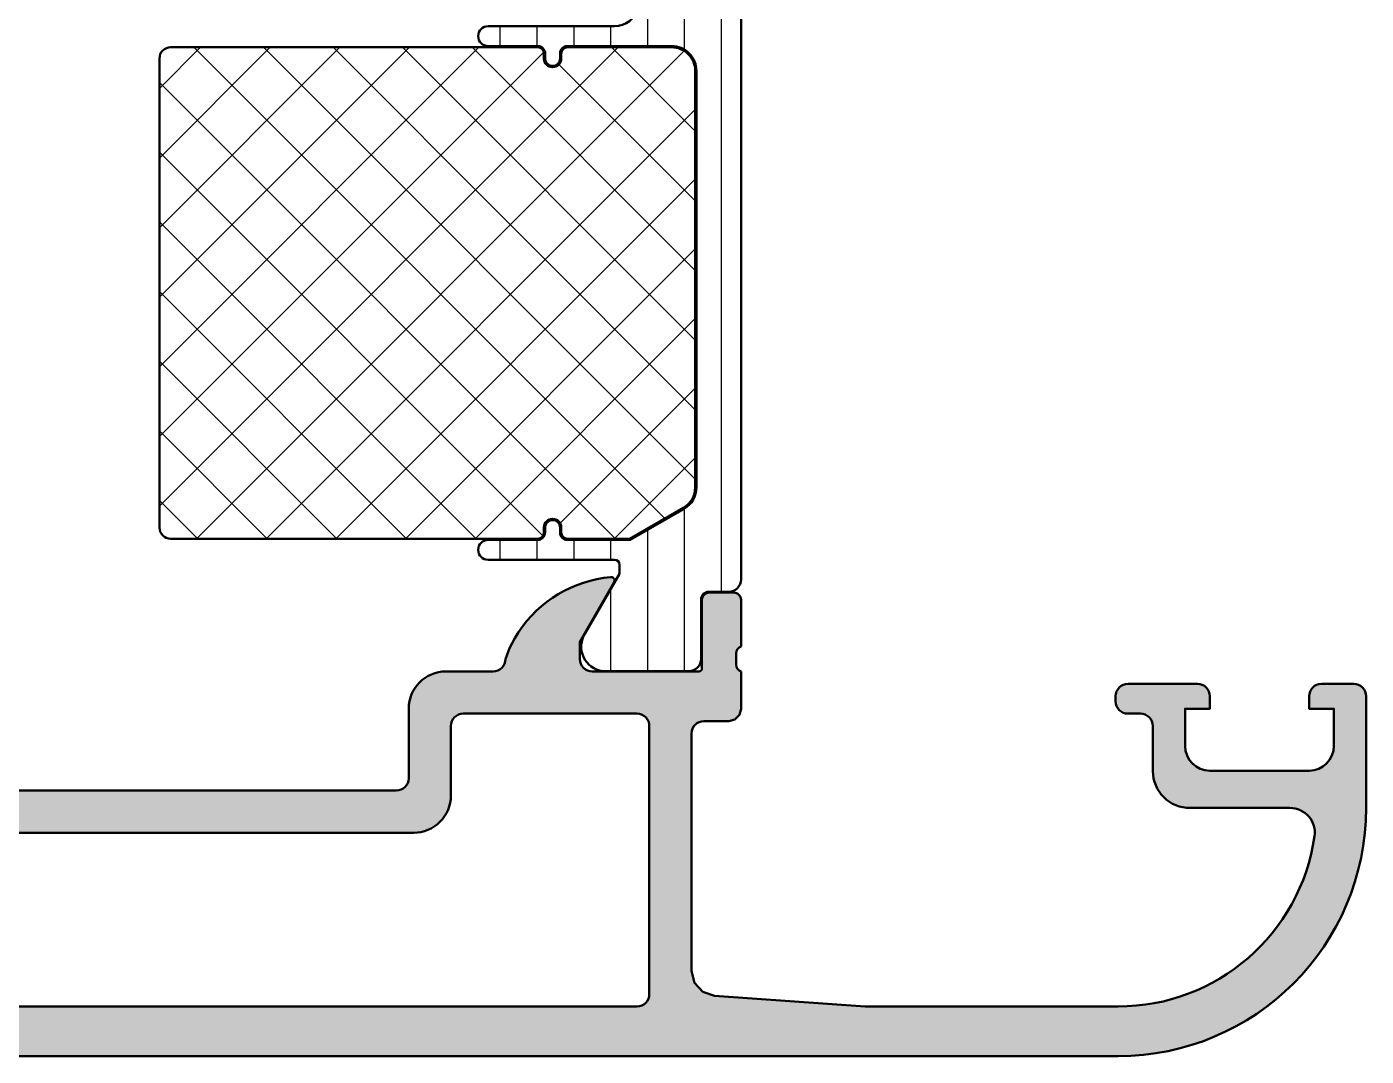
# Model space of a CAD drawing. Extents: x -30 to 78, y 10 to 95.
# Drawn here: x 24 to 78, y 10 to 51.5 of the extents above; entities that cross this region are included whole.
import ezdxf

# ---------------------------------------------------------------- set-up
doc = ezdxf.new("R2010")
doc.units = 0
for name, color, linetype, lineweight in [('0S-Alu contour', 7, 'Continuous', 50), ('0S-Alu hatch', 252, 'Continuous', 25), ('0S-Plastic contour', 254, 'Continuous', 50), ('0S-Plastic hatch', 253, 'Continuous', 25), ('0S-PT contour', 91, 'Continuous', 50), ('0S-PT hatch', 103, 'Continuous', 25)]:
    doc.layers.add(name, color=color, linetype=linetype, lineweight=lineweight)

# ---------------------------------------------------------------- blocks, each defined once
blk = doc.blocks.new('375610__A89413E7_332B_4AC3_A452_71CCE3BFA25D_')
at = {"layer": '0S-Alu hatch'}
h = blk.add_hatch(color=256, dxfattribs=at)
edge = h.paths.add_edge_path()
edge.add_line((-4.50000000000557, 18.49999999999978), (4.499999999994201, 18.50000000000001))
edge.add_ellipse((4.500030519905962, 18.00003051612341), major_axis=(-0.4999694848081195, 0), ratio=1, start_angle=179.992131141837, end_angle=270.0034975377282, ccw=False)
edge.add_line((4.999999999998974, 17.99996185157284), (4.999999999998976, 10.50000000001092))
edge.add_arc((5.500030517577201, 10.50003051757823), 0.5000305185094895, 180.0034968421549, 269.9965031559658)
edge.add_line((5.499999999993718, 10.00000000000001), (67.99999999999987, 10.00000000000001))
edge.add_arc((67.99999999999987, 20.00000000000001), 9.999999999999998, 270, 360)
edge.add_line((77.99999999999987, 20.00000000000001), (77.99999999999987, 24.49999288468667))
edge.add_arc((77.49995117187522, 24.4999928846865), 0.5000488281246476, 0, 90.00000000004559)
edge.add_line((77.49995117187483, 25.00004171281115), (76.19995117187484, 25.00004171281104))
edge.add_arc((76.19995117187509, 24.50004171281127), 0.4999999999997656, 90.00000000002605, 180)
edge.add_line((75.69995117187531, 24.50004171281127), (75.69995117187509, 24.00004171281138))
edge.add_line((75.69995117187509, 24.00004171281138), (76.6999511718751, 24.00004171281103))
edge.add_line((76.6999511718751, 24.00004171281103), (76.6999511718744, 22.50004171281092))
edge.add_ellipse((75.69995117187501, 22.50004171281064), major_axis=(-0.9999999999993747, 0), ratio=1, start_angle=90.00000000002927, end_angle=180, ccw=False)
edge.add_line((75.69995117187554, 21.50004171281126), (71.6999511718751, 21.50004171281126))
edge.add_ellipse((71.69995117187521, 22.50004171281137), major_axis=(-1.000000000000113, 0), ratio=1, start_angle=0, end_angle=89.99999999999352, ccw=False)
edge.add_line((70.69995117187509, 22.50004171281137), (70.69995117187511, 24.00004171281126))
edge.add_line((70.69995117187511, 24.00004171281126), (71.6999511718751, 24.00004171281138))
edge.add_line((71.6999511718751, 24.00004171281138), (71.6999511718751, 24.50004171281115))
edge.add_arc((71.19995117187457, 24.50004171281097), 0.5000000000005258, 0, 90.00000000004559)
edge.add_line((71.19995117187418, 25.0000417128115), (68.3999629060678, 25.00004171281115))
edge.add_arc((68.39996290606791, 24.50004171281148), 0.4999999999996661, 90.00000000001303, 180)
edge.add_line((67.89996290606825, 24.50004171281148), (67.8999629060687, 24.30004171281133))
edge.add_arc((68.3999629060683, 24.30004171281093), 0.4999999999996021, 180, 269.9999999999674)
edge.add_line((68.39996290606801, 23.80004171281133), (68.90005117187488, 23.80004171281144))
edge.add_ellipse((68.90005117187505, 23.3000905409362), major_axis=(-0.4999511718752459, 0), ratio=1, start_angle=180, end_angle=270.00000000001955, ccw=False)
edge.add_line((69.40000234375029, 23.3000905409362), (69.39990234374984, 21.48392843156138))
edge.add_arc((70.88651459583811, 21.48658186464794), 1.486614620123871, 180.1022663141738, 270.5198399252821)
edge.add_line((70.90000234375076, 20.0000284315611), (74.92820733395817, 20.00002843156134))
edge.add_ellipse((74.92820733395824, 19.00002843156135), major_axis=(-0.9999999999999857, 0), ratio=1, start_angle=171.7870244253114, end_angle=270.0000000000041, ccw=False)
edge.add_ellipse((67.99999999999974, 20.00000000000003), major_axis=(-8.000000000000133, 0), ratio=1, start_angle=89.99999999999989, end_angle=171.7870244253119, ccw=False)
edge.add_line((67.99999999999973, 11.9999999999999), (57.80000305175899, 11.99999999999989))
edge.add_line((57.80000305175899, 11.99999999999989), (51.72874450683558, 12.43365478515614))
edge.add_line((51.72874450683558, 12.43365478515614), (51.25941467285075, 12.58982849121072))
edge.add_line((51.25941467285075, 12.58982849121072), (50.92234802246058, 12.95184326171842))
edge.add_line((50.92234802246058, 12.95184326171842), (50.80000305175769, 13.43110656738282))
edge.add_line((50.80000305175769, 13.43110656738282), (50.80000305175722, 22.99999999999955))
edge.add_ellipse((51.30000305175745, 22.99999999999955), major_axis=(-0.5000000000002274, 0), ratio=1, start_angle=270, end_angle=360, ccw=False)
edge.add_line((51.30000305175745, 23.49999999999978), (52.30000305175746, 23.49999999999978))
edge.add_line((52.30000305175746, 23.49999999999978), (52.55000305175768, 23.56698608398415))
edge.add_line((52.55000305175768, 23.56698608398415), (52.73301696777285, 23.75000000000001))
edge.add_line((52.73301696777285, 23.75000000000001), (52.80000305175723, 24.00000000000069))
edge.add_line((52.80000305175723, 24.00000000000069), (52.80000305175745, 25.49999999769067))
edge.add_ellipse((52.8788394983005, 25.76752058968376), major_axis=(-0.278895056327416, 0), ratio=1, start_angle=-1.1645893740997053, end_angle=73.5801235805053, ccw=False)
edge.add_line((52.60000205175747, 25.77318899768215), (52.60000205175746, 26.22678299768213))
edge.add_ellipse((52.87887014740063, 26.23244365715919), major_axis=(-0.2789255417371505, 0), ratio=1, start_angle=-73.57540544464649, end_angle=1.1628700728862214, ccw=False)
edge.add_line((52.80000305175747, 26.49998699768213), (52.80000305175747, 28.37999799769065))
edge.add_arc((52.50000305175746, 28.37999799769066), 0.3000000000000043, 0, 89.99999999999864)
edge.add_line((52.50000305175747, 28.67999799769066), (51.52002873271469, 28.67999799769066))
edge.add_arc((51.52002873271469, 28.37999799769065), 0.3000000000000114, 90, 180)
edge.add_line((51.22002873271468, 28.37999799769065), (51.22002873271469, 25.61999999769066))
edge.add_ellipse((51.1000287350234, 25.61999999769066), major_axis=(-0.1199999976912878, 0), ratio=1, start_angle=90.00000000000341, end_angle=180, ccw=False)
edge.add_line((51.10002873502341, 25.49999999999937), (46.80000305175745, 25.49999999999978))
edge.add_ellipse((46.79999273164655, 25.99998967988888), major_axis=(-0.4999896799956042, 0), ratio=1, start_angle=-0.001182622279827683, end_angle=90.0011826220071, ccw=False)
edge.add_line((46.30000305175745, 25.99999999999946), (46.30000305175768, 26.70001220703081))
edge.add_line((46.30000305175768, 26.70001220703081), (47.6882476806637, 29.10452270507757))
edge.add_arc((47.56129708511833, 29.16121309159493), 0.1390332824643522, 335.9366245844328, 446.6097434881066)
edge.add_line((47.5695190429684, 29.30000305175748), (47.52919006347688, 29.29452514648439))
edge.add_line((47.52919006347688, 29.29452514648439), (47.26858520507867, 29.26846313476552))
edge.add_arc((47.98929224566393, 24.32044884968652), 5.00022639524402, 98.28718532858188, 149.7131689069925)
edge.add_line((43.67153930663913, 26.84220886230424), (43.46289062500078, 26.44502258300748))
edge.add_line((43.46289062500078, 26.44502258300748), (43.30000305175677, 25.99999999999978))
edge.add_ellipse((42.80000305082602, 25.99999999999944), major_axis=(-0.5000000009307543, 0), ratio=1, start_angle=89.99650294258907, end_angle=180, ccw=False)
edge.add_line((42.799972533243, 25.50000000000001), (40.90001525878856, 25.50000000000001))
edge.add_arc((40.90001525878863, 24.00000000000018), 1.499999999999829, 90.00000000000217, 180)
edge.add_line((39.4000152587888, 24.00000000000018), (39.40001525878834, 21.20000000000016))
edge.add_ellipse((38.90001525878823, 21.20000000000005), major_axis=(-0.5000000000001137, 0), ratio=1, start_angle=90.00000000001302, end_angle=180, ccw=False)
edge.add_line((38.90001525878835, 20.69999999999994), (8.00003051757733, 20.69999999999994))
edge.add_ellipse((8.000010727895614, 21.20001072761981), major_axis=(-0.5000107280114893, 0), ratio=1, start_angle=0.0012292686208184023, end_angle=90.00226768182557, ccw=False)
edge.add_line((7.499999999999204, 21.19999999999722), (7.337127685546306, 21.64502258300764))
edge.add_arc((2.810831850583028, 19.5206121272862), 5.000047376773993, 25.14294558707302, 81.71391756521135)
edge.add_line((3.531417846678436, 24.46846313476568), (3.270812988277498, 24.49452514648454))
edge.add_line((3.270812988277498, 24.49452514648454), (3.230484008788494, 24.50000305175752))
edge.add_arc((3.238705966638377, 24.36121309159495), 0.1390332824643608, 93.3902565118197, 204.0633754152978)
edge.add_line((3.111755371092729, 24.30452270507819), (4.499999999998976, 21.90001220703153))
edge.add_line((4.499999999998976, 21.90001220703153), (4.499999999998976, 21.20000000000028))
edge.add_ellipse((4.000010320109652, 21.19998967988927), major_axis=(-0.4999896799958316, 0), ratio=1, start_angle=89.99881737812319, end_angle=180.0011826222799, ccw=False)
edge.add_line((3.999999999999886, 20.69999999999994), (-0.3000256809578303, 20.69999999999958))
edge.add_ellipse((-0.3000256809578303, 20.81999999999958), major_axis=(-0.1200000000000045, 0), ratio=1, start_angle=0, end_angle=90, ccw=False)
edge.add_line((-0.4200256809578349, 20.81999999999958), (-0.4200256809578349, 23.57999799999957))
edge.add_arc((-0.7200256809578462, 23.57999799999958), 0.3000000000000114, 0, 89.99999999999999)
edge.add_line((-0.7200256809578462, 23.87999799999959), (-1.700000000000628, 23.87999799999958))
edge.add_arc((-1.700000000000613, 23.57999799999958), 0.3000000000000043, 90.00000000000273, 180)
edge.add_line((-2.000000000000618, 23.57999799999958), (-2.000000000000625, 21.69998699999106))
edge.add_ellipse((-2.078867095643786, 21.43244365946813), major_axis=(-0.2789255417371423, 0), ratio=1, start_angle=178.8371299271139, end_angle=253.5754054446462, ccw=False)
edge.add_line((-1.799999000000626, 21.42678299999107), (-1.799999000000624, 20.97318899999106))
edge.add_ellipse((-2.078836446543675, 20.96752059199269), major_axis=(-0.2788950563274377, 0), ratio=1, start_angle=106.4198764194939, end_angle=181.1645893740969, ccw=False)
edge.add_line((-2.000000000000623, 20.69999999999957), (-2.000000000001477, 20.30000305175714))
edge.add_ellipse((-2.499984741444393, 20.29998779343345), major_axis=(-0.499984741675739, 0), ratio=1, start_angle=89.99999999943333, end_angle=180.0017485284276, ccw=False)
edge.add_line((-2.499984741449338, 19.80000305175771), (-4.500000000005798, 19.80000305175782))
edge.add_arc((-4.499938970430648, 19.29994201450497), 0.5000610409769993, 90.00699262050773, 179.9877617963108)
edge.add_line((-5.000000000000341, 19.30004882601678), (-5.00000000000125, 19.00000000001024))
edge.add_arc((-4.499969482422898, 19.00003051757813), 0.5000305185096174, 180.0034968421549, 269.9965031560586)
edge = h.paths.add_edge_path()
edge.add_ellipse((7.200003051756993, 12.49999744987077), major_axis=(-0.5000000000001137, 0), ratio=1, start_angle=0, end_angle=89.99999999998698, ccw=False)
edge.add_line((6.70000305175688, 12.49999744987077), (6.70000305175688, 18.49999694824192))
edge.add_ellipse((7.200003051757221, 18.49999694824192), major_axis=(-0.5000000000003411, 0), ratio=1, start_angle=270.000000000013, end_angle=360, ccw=False)
edge.add_line((7.200003051757107, 18.99999694824226), (39.60001525878793, 18.99999694824203))
edge.add_arc((39.60001525878844, 20.49999694824244), 1.500000000000397, 269.9999999999804, 360)
edge.add_line((41.10001525878884, 20.49999694824204), (41.10001525878861, 23.29999999999945))
edge.add_ellipse((41.60001525878867, 23.29999999999945), major_axis=(-0.500000000000057, 0), ratio=1, start_angle=269.9999999999544, end_angle=360, ccw=False)
edge.add_line((41.60001525878906, 23.79999999999951), (48.60001525878884, 23.79999999999951))
edge.add_ellipse((48.60001525878896, 23.29999999999962), major_axis=(-0.4999999999998864, 0), ratio=1, start_angle=180, end_angle=270.000000000013, ccw=False)
edge.add_line((49.10001525878884, 23.29999999999973), (49.10001525878884, 12.499997449871))
edge.add_ellipse((48.60001525878839, 12.499997449871), major_axis=(-0.5000000000004547, 0), ratio=1, start_angle=90.00000000002609, end_angle=180, ccw=False)
edge.add_line((48.60001525878861, 11.99999744987054), (7.20000305175688, 11.99999744987065))
at = {"layer": '0S-Alu contour', "color": 7}
for points in [[(47.5695190429684, 29.30000305175748), (47.52919006347688, 29.29452514648439), (47.26858520507867, 29.26846313476552)], [(46.30000305175745, 25.99999999999946), (46.30000305175768, 26.70001220703081), (47.6882476806637, 29.10452270507757)], [(52.50000305175747, 28.67999799769066), (51.52002873271469, 28.67999799769066)], [(51.22002873271468, 28.37999799769065), (51.22002873271469, 25.61999999769066)], [(52.80000305175747, 26.49998699768213), (52.80000305175747, 28.37999799769065)], [(43.67153930663913, 26.84220886230424), (43.46289062500078, 26.44502258300748), (43.30000305175677, 25.99999999999978)], [(52.60000205175747, 25.77318899768215), (52.60000205175746, 26.22678299768213)], [(42.799972533243, 25.50000000000001), (40.90001525878856, 25.50000000000001)], [(51.10002873502341, 25.49999999999937), (46.80000305175745, 25.49999999999978)], [(51.30000305175745, 23.49999999999978), (52.30000305175746, 23.49999999999978), (52.55000305175768, 23.56698608398415), (52.73301696777285, 23.75000000000001), (52.80000305175723, 24.00000000000069), (52.80000305175745, 25.49999999769067)], [(71.19995117187418, 25.0000417128115), (68.3999629060678, 25.00004171281115)], [(77.49995117187483, 25.00004171281115), (76.19995117187484, 25.00004171281104)], [(67.89996290606825, 24.50004171281148), (67.8999629060687, 24.30004171281133)], [(70.69995117187509, 22.50004171281137), (70.69995117187511, 24.00004171281126), (71.6999511718751, 24.00004171281138), (71.6999511718751, 24.50004171281115)], [(75.69995117187531, 24.50004171281127), (75.69995117187509, 24.00004171281138), (76.6999511718751, 24.00004171281103), (76.6999511718744, 22.50004171281092)], [(77.99999999999987, 20.00000000000001), (77.99999999999987, 24.49999288468667)], [(39.4000152587888, 24.00000000000018), (39.40001525878834, 21.20000000000016)], [(41.60001525878906, 23.79999999999951), (48.60001525878884, 23.79999999999951)], [(68.39996290606801, 23.80004171281133), (68.90005117187488, 23.80004171281144)], [(41.10001525878884, 20.49999694824204), (41.10001525878861, 23.29999999999945)], [(49.10001525878884, 23.29999999999973), (49.10001525878884, 12.499997449871)], [(69.40000234375029, 23.3000905409362), (69.39990234374984, 21.48392843156138)], [(67.99999999999973, 11.9999999999999), (57.80000305175899, 11.99999999999989), (51.72874450683558, 12.43365478515614), (51.25941467285075, 12.58982849121072), (50.92234802246058, 12.95184326171842), (50.80000305175769, 13.43110656738282), (50.80000305175722, 22.99999999999955)], [(75.69995117187554, 21.50004171281126), (71.6999511718751, 21.50004171281126)], [(38.90001525878835, 20.69999999999994), (8.00003051757733, 20.69999999999994)], [(70.90000234375076, 20.0000284315611), (74.92820733395817, 20.00002843156134)], [(7.200003051757107, 18.99999694824226), (39.60001525878793, 18.99999694824203)], [(48.60001525878861, 11.99999744987054), (7.20000305175688, 11.99999744987065)], [(5.499999999993718, 10.00000000000001), (67.99999999999987, 10.00000000000001)]]:
    blk.add_lwpolyline(points, dxfattribs=at)
for centre, radius, start, end in [((47.98929224566393, 24.32044884968652), 5.00022639524402, 98.28718532858188, 149.7131689069925), ((47.56129708511833, 29.16121309159493), 0.1390332824643522, 335.9366245844328, 86.6097434881067), ((51.52002873271469, 28.37999799769065), 0.3000000000000114, 90, 180), ((52.50000305175746, 28.37999799769066), 0.3000000000000043, 0, 89.99999999999864), ((40.90001525878863, 24.00000000000018), 1.499999999999829, 90.00000000000217, 180), ((68.39996290606791, 24.50004171281148), 0.4999999999996661, 90.00000000001303, 180), ((71.19995117187457, 24.50004171281097), 0.5000000000005258, 0, 90.00000000004559), ((76.19995117187509, 24.50004171281127), 0.4999999999997656, 90.00000000002605, 180), ((77.49995117187522, 24.4999928846865), 0.5000488281246476, 0, 90.00000000004559), ((68.3999629060683, 24.30004171281093), 0.4999999999996021, 180, 269.9999999999674), ((70.88651459583811, 21.48658186464794), 1.486614620123871, 180.1022663141738, 270.5198399252821), ((39.60001525878844, 20.49999694824244), 1.500000000000397, 269.9999999999804, 0), ((67.99999999999987, 20.00000000000001), 9.999999999999998, 270, 0)]:
    blk.add_arc(centre, radius, start, end, dxfattribs=at)
at = {"layer": '0S-Alu contour', "color": 7, "extrusion": (0, 0, -1)}
for centre, radius, start, end in [((-52.87887014740063, 26.23244365715919), 0.2789255417371505, 358.8371299271138, 73.57540544464653), ((-42.80000305082602, 25.99999999999944), 0.5000000009307543, 180, 270.0034970574109), ((-46.79999273164655, 25.99998967988888), 0.4999896799956042, 269.9988173779929, 0.0011826222798784), ((-51.1000287350234, 25.61999999769066), 0.1199999976912878, 180, 269.9999999999966), ((-52.8788394983005, 25.76752058968376), 0.278895056327416, 286.4198764194948, 1.164589374099741), ((-41.60001525878867, 23.29999999999945), 0.500000000000057, 0, 90.00000000004559), ((-48.60001525878896, 23.29999999999962), 0.4999999999998864, 89.99999999998697, 180), ((-68.90005117187505, 23.3000905409362), 0.4999511718752459, 89.99999999998046, 180), ((-51.30000305175745, 22.99999999999955), 0.5000000000002274, 0, 90), ((-71.69995117187521, 22.50004171281137), 1.000000000000113, 270.0000000000065, 0), ((-75.69995117187501, 22.50004171281064), 0.9999999999993747, 180, 269.9999999999707), ((-38.90001525878823, 21.20000000000005), 0.5000000000001137, 180, 269.999999999987), ((-74.92820733395824, 19.00002843156135), 0.9999999999999857, 89.99999999999594, 188.2129755746887), ((-67.99999999999974, 20.00000000000003), 8.000000000000133, 188.2129755746882, 270.0000000000001), ((-48.60001525878839, 12.499997449871), 0.5000000000004547, 180, 269.9999999999739)]:
    blk.add_arc(centre, radius, start, end, dxfattribs=at)
blk = doc.blocks.new('371760__8002EB22_8FF7_4599_B042_9753B8EFEDD1_')
at = {"layer": '0S-PT hatch'}
h = blk.add_hatch(dxfattribs=at)
h.set_pattern_fill('ANSI37', color=256, scale=0.625, angle=90, style=0)
h.set_pattern_definition([(135, (0, 0), (-1.403165018917055, -1.403165018917055), []), (225, (0, 0), (1.403165018917055, -1.403165018917055), [])])
edge = h.paths.add_edge_path()
edge.add_line((29.3500167841238, 50.19995379178114), (29.35001678412392, 31.2999760136194))
edge.add_arc((29.8000401026243, 31.29997601361848), 0.4500233185003851, 180, 269.9999999998833)
edge.add_line((29.80004010262339, 30.84995269511809), (44.60001525878862, 30.84995269566192))
edge.add_arc((44.60001525878855, 31.09995269566208), 0.2500000000001599, 270.0000000000163, 360)
edge.add_line((44.85001525878871, 31.09995269566208), (44.8500152587887, 31.29995269566201))
edge.add_ellipse((45.20001068115198, 31.29995269566199), major_axis=(-0.3499954223632784, 0), ratio=1, start_angle=180, end_angle=360, ccw=False)
edge.add_line((45.55000610351526, 31.29995269566196), (45.55000610351527, 31.09995269566204))
edge.add_arc((45.8000061035154, 31.09995269566204), 0.2500000000001279, 180, 270.0000000000033)
edge.add_line((45.80000610351541, 30.84995269566191), (48.31282866458611, 30.84995269566203))
edge.add_line((48.31282866458611, 30.84995269566203), (50.47488519540699, 32.09796172092008))
edge.add_arc((49.99992048209411, 32.92079275679184), 0.9500749404579464, 299.9949336249649, 360.0000430627042)
edge.add_line((50.94999542255179, 32.92079347085483), (50.95000803241832, 49.69997639577214))
edge.add_arc((50.0000080324185, 49.69997710972456), 0.9500000000000863, 359.9999569457602, 450.0000000000026)
edge.add_line((50.00000803241846, 50.64997710972464), (45.80000610351525, 50.64997710972443))
edge.add_arc((45.80000610351526, 50.39997710972443), 0.2500000000000071, 90.0000000000016, 180)
edge.add_line((45.55000610351526, 50.39997710972443), (45.55000610351526, 50.19997710972453))
edge.add_ellipse((45.20001068115198, 50.19997710972453), major_axis=(-0.3499954223632784, 0), ratio=1, start_angle=0, end_angle=180, ccw=False)
edge.add_line((44.8500152587887, 50.19997710972453), (44.8500152587887, 50.39997710972435))
edge.add_arc((44.60001525878852, 50.39997710972436), 0.2500000000001776, 0, 89.99999999789443)
edge.add_line((44.6000152587977, 50.64997710972453), (29.80004010262517, 50.64997711026812))
edge.add_arc((29.80004010262444, 50.19995379176748), 0.4500233185006409, 89.99999999990683, 180)
at = {"layer": '0S-PT contour', "color": 7}
for points in [[(44.6000152587977, 50.64997710972453), (29.80004010262517, 50.64997711026812)], [(44.8500152587887, 50.19997710972453), (44.8500152587887, 50.39997710972435)], [(45.55000610351526, 50.39997710972443), (45.55000610351526, 50.19997710972453)], [(50.00000803241846, 50.64997710972464), (45.80000610351525, 50.64997710972443)], [(29.3500167841238, 50.19995379178114), (29.35001678412392, 31.2999760136194)], [(50.94999542255179, 32.92079347085483), (50.95000803241832, 49.69997639577214)], [(45.80000610351541, 30.84995269566191), (48.31282866458611, 30.84995269566203), (50.47488519540699, 32.09796172092008)], [(29.80004010262339, 30.84995269511809), (44.60001525878862, 30.84995269566192)], [(44.85001525878871, 31.09995269566208), (44.8500152587887, 31.29995269566201)], [(45.55000610351526, 31.29995269566196), (45.55000610351527, 31.09995269566204)]]:
    blk.add_lwpolyline(points, dxfattribs=at)
for centre, radius, start, end in [((29.80004010262444, 50.19995379176748), 0.4500233185006409, 89.99999999990683, 180), ((44.60001525878852, 50.39997710972436), 0.2500000000001776, 0, 89.99999999789443), ((45.80000610351526, 50.39997710972443), 0.2500000000000071, 90.0000000000016, 180), ((50.0000080324185, 49.69997710972456), 0.9500000000000863, 359.9999569457602, 90.00000000000259), ((49.99992048209411, 32.92079275679184), 0.9500749404579464, 299.9949336249649, 4.30627041987e-05), ((29.8000401026243, 31.29997601361848), 0.4500233185003851, 180, 269.9999999998833), ((44.60001525878855, 31.09995269566208), 0.2500000000001599, 270.0000000000163, 0), ((45.8000061035154, 31.09995269566204), 0.2500000000001279, 180, 270.0000000000033)]:
    blk.add_arc(centre, radius, start, end, dxfattribs=at)
at = {"layer": '0S-PT contour', "color": 7, "extrusion": (0, 0, -1)}
for centre, start, end in [((-45.20001068115198, 50.19997710972453), 180, 0), ((-45.20001068115198, 31.29995269566199), 0, 180)]:
    blk.add_arc(centre, 0.3499954223632784, start, end, dxfattribs=at)
blk = doc.blocks.new('284171__E816EF3A_41FF_47C7_9F0E_7FFB3D5530F5___66181255_449C_4795_A90B_FC714D72451E_')
at = {"layer": '0S-Plastic hatch'}
h = blk.add_hatch(dxfattribs=at)
h.set_pattern_fill('ANSI31', color=256, scale=0.4680000000000001, angle=45, style=0)
h.set_pattern_definition([(90, (0, 0), (-1.4859, 0), [])])
edge = h.paths.add_edge_path()
edge.add_line((52.80000915527626, 57.8999526424142), (52.80000303682897, 29.20999689106717))
edge.add_ellipse((52.30000303682898, 29.20999699769764), major_axis=(-0.5000000000000043, 0), ratio=1, start_angle=90.00000000000159, end_angle=179.9999878056733, ccw=False)
edge.add_line((52.30000303682899, 28.70999699769764), (51.48967171842414, 28.70999699769765))
edge.add_arc((51.48967171842414, 28.40999699769764), 0.3000000000000043, 90, 180)
edge.add_line((51.18967171842414, 28.40999699769764), (51.19000366882116, 26.00999861476134))
edge.add_ellipse((50.69000769138255, 26.00999597513626), major_axis=(-0.4999959774455833, 0), ratio=1, start_angle=89.99969751881332, end_angle=180.0003024817733, ccw=False)
edge.add_line((50.69000505175747, 25.50999999769765), (47.213463553658, 25.50999999769765))
edge.add_ellipse((47.35577420264935, 26.4998180724205), major_axis=(-0.9999960709244778, 0), ratio=1, start_angle=-32.7270160998404, end_angle=81.81839194810021, ccw=False)
edge.add_line((46.51452155365801, 27.04045299769765), (47.89999999999964, 29.44017238848016))
edge.add_line((47.89999999999964, 29.44017238848016), (47.89999999999964, 29.79996490269324))
edge.add_arc((47.69999999999965, 29.79996490269329), 0.1999999999999886, 0, 89.99999999998371)
edge.add_line((47.69999999999971, 29.99996490269328), (42.60001220703089, 29.99996490269331))
edge.add_ellipse((42.60001220703089, 30.39995879917767), major_axis=(-0.3999938964843608, 0), ratio=1, start_angle=-90, end_angle=90, ccw=False)
edge.add_line((42.60001220703089, 30.79995269566203), (44.60001525878875, 30.79995269566215))
edge.add_arc((44.60001525878861, 31.0999526956619), 0.299999999999752, 270.0000000000271, 360)
edge.add_line((44.90001525878835, 31.0999526956619), (44.90001525878859, 31.29995269566192))
edge.add_ellipse((45.20001068115193, 31.29995269566192), major_axis=(-0.2999954223633381, 0), ratio=1, start_angle=180, end_angle=360, ccw=False)
edge.add_line((45.50000610351527, 31.29995269566192), (45.50000610351527, 31.09995269566198))
edge.add_arc((45.80000610351533, 31.09995269566198), 0.3000000000000682, 180, 270)
edge.add_line((45.80000610351533, 30.79995269566192), (48.32622375488245, 30.79995269566192))
edge.add_line((48.32622375488245, 30.79995269566192), (50.4999267578121, 32.05468444325666))
edge.add_arc((49.99992048209375, 32.92079275679183), 1.00007494045819, 299.9979363638884, 359.9988858904897)
edge.add_line((50.99999542236289, 32.92077331044402), (51.00000803241801, 49.69997602859283))
edge.add_arc((50.0000080324186, 49.69997710972442), 0.9999999999999946, 359.9999380557947, 450.0000000000012)
edge.add_line((50.00000803241858, 50.69997710972442), (45.80000610351522, 50.69997710972441))
edge.add_arc((45.80000610351532, 50.39997710972436), 0.300000000000054, 90.000000000019, 180)
edge.add_line((45.50000610351527, 50.39997710972436), (45.50000610351515, 50.19997710972441))
edge.add_ellipse((45.20001068115193, 50.19997710972441), major_axis=(-0.2999954223632244, 0), ratio=1, start_angle=0, end_angle=180, ccw=False)
edge.add_line((44.9000152587887, 50.19997710972441), (44.9000152587887, 50.39997710972446))
edge.add_arc((44.60001525878875, 50.39997710972435), 0.2999999999999545, 0, 90.00000000002171)
edge.add_line((44.60001525878864, 50.6999771097243), (42.60001220703089, 50.69997710972444))
edge.add_ellipse((42.60001220703089, 51.09997100620886), major_axis=(-0.3999938964844176, 0), ratio=1, start_angle=-90, end_angle=90, ccw=False)
edge.add_line((42.60001220703089, 51.49996490269328), (47.6928191055789, 51.49996490269328))
edge.add_arc((47.69281910557892, 52.49996490269322), 0.999999999999943, 269.9999999999988, 418.2116693563891)
edge.add_ellipse((49.79994985772562, 55.89996490171657), major_axis=(-3.000000000000183, 0), ratio=1, start_angle=-0.003997086741776457, end_angle=58.2116693563886, ccw=False)
edge.add_line((46.79994986502561, 55.90017418868879), (46.80000915527297, 57.59995269566197))
edge.add_ellipse((47.30000915527313, 57.59995269566192), major_axis=(-0.5000000000001635, 0), ratio=1, start_angle=269.9999999999935, end_angle=360, ccw=False)
edge.add_line((47.30000915527319, 58.09995269566208), (48.62602452675755, 58.09995269566207))
edge.add_ellipse((48.62602452675757, 57.89995269566208), major_axis=(-0.1999999999999886, 0), ratio=1, start_angle=185.0001565526393, end_angle=270.0000000000041, ccw=False)
edge.add_line((48.82526341874701, 57.91738438860385), (48.89886749326048, 57.07611244210612))
edge.add_ellipse((48.60000915527623, 57.04996490269341), major_axis=(-0.3000000000000717, 0), ratio=1, start_angle=89.99999999999591, end_angle=185.0001565526466, ccw=False)
edge.add_line((48.60000915527621, 56.74996490269333), (48.21328669298647, 56.74996490269328))
edge.add_arc((49.79994985772544, 55.8999649017166), 1.799999999999962, 151.8213572242008, 388.1786427757992)
edge.add_line((51.38661302246442, 56.74996490269328), (51.0000091552762, 56.74996490269339))
edge.add_ellipse((51.00000915527616, 57.04996490269344), major_axis=(-0.300000000000054, 0), ratio=1, start_angle=-5.000156552637293, end_angle=90.00000000000807, ccw=False)
edge.add_line((50.70115081729192, 57.0761124421061), (50.77475489180529, 57.91738438860379))
edge.add_ellipse((50.97399378379496, 57.89995269566188), major_axis=(-0.2000000000002338, 0), ratio=1, start_angle=269.99999999999386, end_angle=354.99984344732815, ccw=False)
edge.add_line((50.97399378379499, 58.09995269566211), (52.60000915527622, 58.0999526956621))
edge.add_ellipse((52.60000915527624, 57.89995269566206), major_axis=(-0.2000000000000313, 0), ratio=1, start_angle=180.0000152727673, end_angle=270.00000000000614, ccw=False)
at = {"layer": '0S-Plastic contour', "color": 7}
for points in [[(47.30000915527319, 58.09995269566208), (48.62602452675755, 58.09995269566207)], [(48.82526341874701, 57.91738438860385), (48.89886749326048, 57.07611244210612)], [(50.70115081729192, 57.0761124421061), (50.77475489180529, 57.91738438860379)], [(50.97399378379499, 58.09995269566211), (52.60000915527622, 58.0999526956621)], [(52.80000915527626, 57.8999526424142), (52.80000303682897, 29.20999689106717)], [(46.79994986502561, 55.90017418868879), (46.80000915527297, 57.59995269566197)], [(48.60000915527621, 56.74996490269333), (48.21328669298647, 56.74996490269328)], [(51.38661302246442, 56.74996490269328), (51.0000091552762, 56.74996490269339)], [(42.60001220703089, 51.49996490269328), (47.6928191055789, 51.49996490269328)], [(44.60001525878864, 50.6999771097243), (42.60001220703089, 50.69997710972444)], [(44.9000152587887, 50.19997710972441), (44.9000152587887, 50.39997710972446)], [(45.50000610351527, 50.39997710972436), (45.50000610351515, 50.19997710972441)], [(50.00000803241858, 50.69997710972442), (45.80000610351522, 50.69997710972441)], [(50.99999542236289, 32.92077331044402), (51.00000803241801, 49.69997602859283)], [(45.80000610351533, 30.79995269566192), (48.32622375488245, 30.79995269566192), (50.4999267578121, 32.05468444325666)], [(42.60001220703089, 30.79995269566203), (44.60001525878875, 30.79995269566215)], [(44.90001525878835, 31.0999526956619), (44.90001525878859, 31.29995269566192)], [(45.50000610351527, 31.29995269566192), (45.50000610351527, 31.09995269566198)], [(47.69999999999971, 29.99996490269328), (42.60001220703089, 29.99996490269331)], [(46.51452155365801, 27.04045299769765), (47.89999999999964, 29.44017238848016), (47.89999999999964, 29.79996490269324)], [(52.30000303682899, 28.70999699769764), (51.48967171842414, 28.70999699769765)], [(51.18967171842414, 28.40999699769764), (51.19000366882116, 26.00999861476134)], [(50.69000505175747, 25.50999999769765), (47.213463553658, 25.50999999769765)]]:
    blk.add_lwpolyline(points, dxfattribs=at)
at = {"layer": '0S-Plastic contour', "color": 7, "extrusion": (0, 0, -1)}
for centre, radius, start, end in [((-47.30000915527313, 57.59995269566192), 0.5000000000001635, 0, 90.00000000000651), ((-48.62602452675757, 57.89995269566208), 0.1999999999999886, 89.99999999999594, 174.9998434473607), ((-50.97399378379496, 57.89995269566188), 0.2000000000002338, 5.000156552671869, 90.00000000000612), ((-52.60000915527624, 57.89995269566206), 0.2000000000000313, 89.99999999999388, 179.9999847272327), ((-48.60000915527623, 57.04996490269341), 0.3000000000000717, 174.9998434473534, 270.0000000000041), ((-51.00000915527616, 57.04996490269344), 0.300000000000054, 269.9999999999919, 5.000156552637347), ((-49.79994985772562, 55.89996490171657), 3.000000000000184, 301.7883306436114, 0.0039970867418171), ((-42.60001220703089, 51.09997100620886), 0.3999938964844176, 270, 90), ((-45.20001068115193, 50.19997710972441), 0.2999954223632244, 180, 0), ((-45.20001068115193, 31.29995269566192), 0.2999954223633381, 0, 180), ((-42.60001220703089, 30.39995879917767), 0.3999938964843608, 270, 90), ((-52.30000303682898, 29.20999699769764), 0.5000000000000043, 180.0000121943268, 269.9999999999984), ((-47.35577420264935, 26.4998180724205), 0.9999960709244778, 278.1816080518998, 32.72701609984042), ((-50.69000769138255, 26.00999597513626), 0.4999959774455833, 179.9996975182267, 270.0003024811867)]:
    blk.add_arc(centre, radius, start, end, dxfattribs=at)
at = {"layer": '0S-Plastic contour', "color": 7}
for centre, radius, start, end in [((49.79994985772544, 55.8999649017166), 1.799999999999962, 151.8213572242008, 28.1786427757992), ((47.69281910557892, 52.49996490269322), 0.999999999999943, 269.9999999999988, 58.21166935638914), ((44.60001525878875, 50.39997710972435), 0.2999999999999545, 0, 90.00000000002171), ((45.80000610351532, 50.39997710972436), 0.300000000000054, 90.000000000019, 180), ((50.0000080324186, 49.69997710972442), 0.9999999999999946, 359.9999380557947, 90.00000000000122), ((49.99992048209375, 32.92079275679183), 1.00007494045819, 299.9979363638884, 359.9988858904897), ((44.60001525878861, 31.0999526956619), 0.299999999999752, 270.0000000000271, 0), ((45.80000610351533, 31.09995269566198), 0.3000000000000682, 180, 270), ((47.69999999999965, 29.79996490269329), 0.1999999999999886, 0, 89.99999999998371), ((51.48967171842414, 28.40999699769764), 0.3000000000000043, 90, 180)]:
    blk.add_arc(centre, radius, start, end, dxfattribs=at)
blk = doc.blocks.new('371760__40AC4483_346E_4776_8242_3BC79AB7BDEF_')
at = {"layer": '0S-Alu contour', "color": 7}
blk.add_blockref('375610__A89413E7_332B_4AC3_A452_71CCE3BFA25D_', (0, 0), dxfattribs=at)
at = {"layer": '0S-Plastic contour', "color": 7}
blk.add_blockref('284171__E816EF3A_41FF_47C7_9F0E_7FFB3D5530F5___66181255_449C_4795_A90B_FC714D72451E_', (0, 0), dxfattribs=at)
at = {"layer": '0S-PT contour', "color": 7}
blk.add_blockref('371760__8002EB22_8FF7_4599_B042_9753B8EFEDD1_', (0, 0), dxfattribs=at)

msp = doc.modelspace()

# ---------------------------------------------------------------- block references
at = {"layer": '0S-Alu contour', "color": 7}
msp.add_blockref('371760__40AC4483_346E_4776_8242_3BC79AB7BDEF_', (0, 0), dxfattribs=at)

doc.saveas('drawing.dxf')
